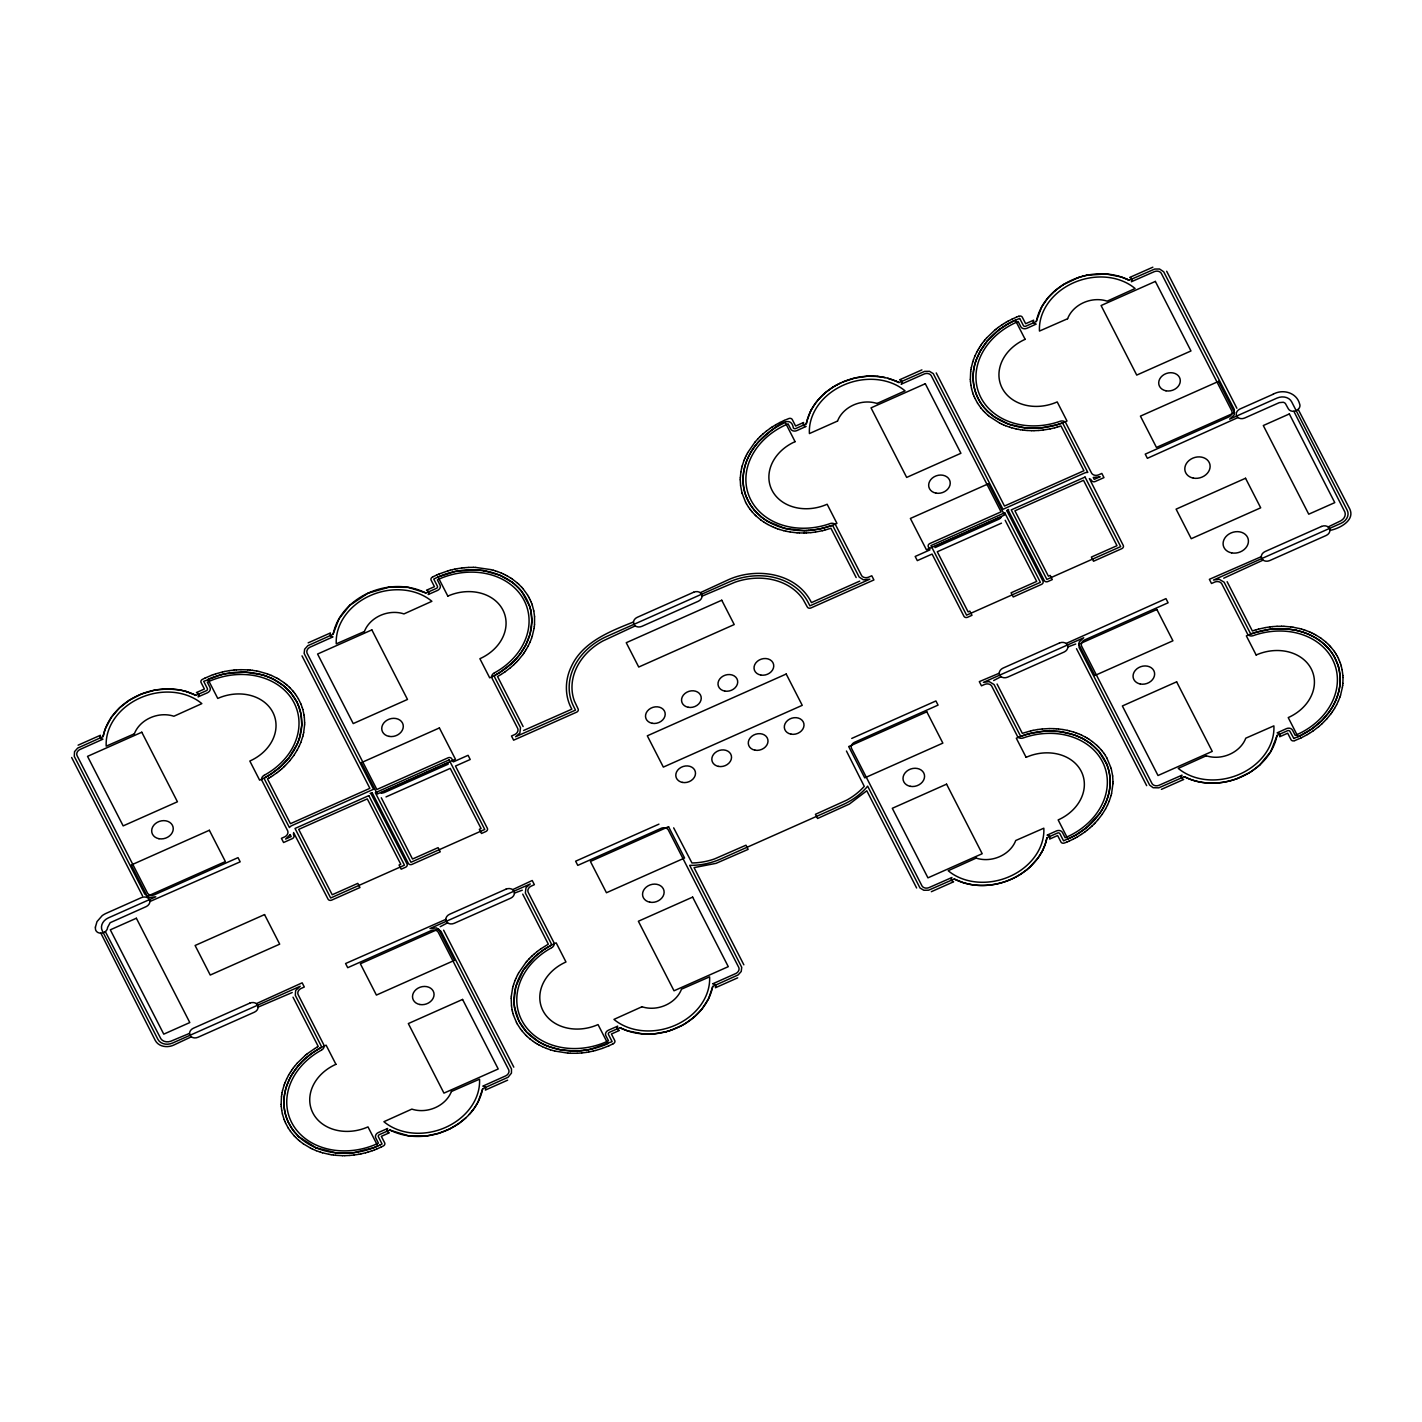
<?xml version="1.0" encoding="UTF-8"?>
<svg xmlns="http://www.w3.org/2000/svg" width="1422" height="1422" viewBox="0 0 1422 1422"><rect width="100%" height="100%" fill="white"/><g stroke="black" fill="none" stroke-linecap="round" stroke-linejoin="round"><path stroke-width="1.5" d="M304.592 724.793L304.646 722.945M511.209 998.226L511.476 1005.887M740.258 479.747L740.293 477.881M1112.928 783.7L1112.982 781.833M149.861 901.548L240.176 861.821L238.025 857.644L154.163 894.918A5.724 4.657 -17.6 0 1 147.586 893.265L76.966 755.438A5.724 4.657 -17.6 0 1 79.721 749.607L102.917 739.191A3.093 2.524 -17.6 0 1 100.109 736.489L100.358 735.281L78.103 745.181M189.535 1033.367L170.729 1041.259A8.568 7.003 -17.6 0 1 160.846 1038.753L105.352 931.623M258.164 1007.096L292.221 992.52M293.554 832.51L328.055 899.166A2.862 2.329 -17.6 0 0 331.735 900.09L359.944 887.541L357.811 883.364L332.197 894.758L298.709 829.382L367.285 798.88L400.773 864.256L399.049 865.02L401.182 869.197L405.519 867.26A2.862 2.329 -17.6 0 0 407.065 864.025L371.426 794.471A2.862 2.329 -17.6 0 0 370.164 793.405L372.191 792.836M304.592 724.9L303.668 732.65M445.815 919.376L345.582 963.529L347.715 967.689L431.577 930.415A5.724 4.657 -17.6 0 1 438.172 932.085L508.774 1069.913A5.724 4.657 -17.6 0 1 506.019 1075.725L482.822 1086.141A3.093 2.524 -17.6 0 1 485.631 1088.861L485.382 1090.052L507.636 1080.169M514.444 893.105L522.283 890.19M511.209 998.12L511.333 996.253M534.53 624.436L534.565 616.721M633.448 622.427L633.483 621.983C610.074 631.315 582.433 641.997 571.235 666.776C564.818 679.983 564.552 696.247 571.84 709.169L523.58 730.499M702.077 596.156L734.978 582.22A59.084 48.224 -17.6 0 1 803.092 599.426L807.305 606.998A2.862 2.329 -17.6 0 0 810.967 607.941L873.908 579.945L871.775 575.768L868.22 577.314A5.724 4.657 -17.6 0 1 861.625 575.661L835.745 525.198A4.764 3.893 -17.6 0 0 830.341 523.509A6.897 5.617 -17.6 0 0 829.844 523.687A66.247 54.054 -17.6 0 1 749.625 497.38A66.247 54.054 -17.6 0 1 786.348 424.609L788.09 423.863L790.81 429.16A4.764 3.893 -17.6 0 0 796.747 430.653L806.114 426.422A3.093 2.524 -17.6 0 1 803.306 423.72L803.554 422.512L795.609 426.049L792.303 419.597A2.862 2.329 -17.6 0 0 788.961 418.495L784.269 420.414M740.311 477.792L740.88 471.997M999.257 673.21L979.314 681.636L981.464 685.813L985.019 684.266A5.724 4.657 -17.6 0 1 991.614 685.919L1017.494 736.383A4.764 3.893 -17.6 0 0 1022.88 738.071A6.897 5.617 -17.6 0 0 1023.396 737.894A66.247 54.054 -17.6 0 1 1103.614 764.201A66.247 54.054 -17.6 0 1 1066.891 836.971L1065.149 837.718L1062.43 832.421A4.764 3.893 -17.6 0 0 1056.493 830.91L1047.125 835.158A3.093 2.524 -17.6 0 1 1049.916 837.86L1049.685 839.069L1057.63 835.532L1061.008 842.108A2.862 2.329 -17.6 0 0 1064.278 843.068L1066.82 842.091M1067.869 646.939L1075.725 644.024M1112.928 783.789L1111.577 793.512M1261.296 556.66L1209.375 579.323L1211.508 583.482L1215.081 581.936A5.724 4.657 -17.6 0 1 1221.658 583.589L1247.556 634.052A4.764 3.893 -17.6 0 0 1252.942 635.741A6.897 5.617 -17.6 0 0 1253.457 635.563A66.247 54.054 -17.6 0 1 1333.658 661.87A66.247 54.054 -17.6 0 1 1296.953 734.641L1295.211 735.387L1292.545 730.197A4.764 3.893 -17.6 0 0 1286.554 728.597L1277.169 732.828A3.093 2.524 -17.6 0 1 1279.978 735.53L1279.729 736.738L1287.692 733.201L1291.069 739.796A2.862 2.329 -17.6 0 0 1294.34 740.755L1294.678 740.631M1329.926 530.388C1337.711 529.108 1355.237 521.27 1349.905 509.254L1298.179 409.376M1342.866 683.324L1343.008 677.565M281.467 1096.629L281.129 1104.343M534.334 626.391L534.53 624.542M511.333 996.147L512.56 988.397M970.675 371.64L970.337 379.354M1342.688 685.297L1342.866 683.431M281.467 1096.522L281.734 1094.656M534.068 628.364L534.334 626.498M970.675 371.533L970.942 369.667M1342.404 687.253L1342.67 685.386M281.752 1094.549L282.071 1092.7M534.05 628.471L532.237 636.185M740.898 471.891L741.644 468.069M970.959 369.56L971.279 367.711M1342.386 687.359L1340.573 695.091M103.379 735.334L103.291 735.743A1.902 1.564 -17.6 0 1 102.171 737.04L77.659 748.096L74.548 751.616L74.264 756.344L144.742 894.029L149.346 897.442L155.78 896.802L108.445 917.848A11.429 9.332 -17.6 0 0 102.295 930.823L157.895 1039.322A11.429 9.332 -17.6 0 0 172.577 1043.037L300.22 986.264L295.634 990.53L295.314 995.329L321.194 1045.97A1.902 1.564 -17.6 0 1 320.305 1048.05L320.092 1048.174M303.242 734.605L303.65 732.757M282.107 1092.594L282.498 1090.727M971.315 367.605L972.772 361.846M103.379 735.334L104.979 729.699M806.949 420.948L806.487 422.974A1.902 1.564 -17.6 0 1 805.35 424.271L795.805 428.52A1.902 1.564 -17.6 0 1 793.352 427.898C790.188 409.412 764.929 436.75 758.655 441.673M1046.272 840.633L1046.734 838.607A1.902 1.564 -17.6 0 1 1047.872 837.309L1057.435 833.061A1.902 1.564 -17.6 0 1 1059.888 833.683L1063.567 840.864L1075.939 834.981M302.744 736.578L303.224 734.712M282.516 1090.621L284.204 1084.879M530.068 633.999L531.881 620.845L530.619 609.807M512.578 988.308L513.058 986.441M515.795 986.69L514 1001.71M741.68 467.962L742.142 466.114M1111.097 795.467L1111.56 793.618M806.967 420.93L810.504 411.385M1046.272 840.651L1045.063 844.668M299.455 738.214L301.784 725.06L300.949 713.933M302.726 736.667L300.824 742.391M293.341 833.754L293.803 835.407A2.862 2.329 -17.6 0 1 292.257 838.66L283.582 842.517L281.432 838.34L284.969 836.74A5.724 4.657 -17.6 0 0 287.724 830.928L261.95 780.536A4.764 3.893 -17.6 0 1 264.048 775.363M530.051 634.034L525.731 645.055L520.31 653.764M513.075 986.353L513.626 984.504M515.813 986.655L523.189 970.337L535.65 955.957M742.177 466.007L744.062 460.301M1111.062 795.573L1109.16 801.279M299.438 738.231L297.394 743.759M286.906 1085.27C282.676 1097.055 282.836 1110.529 288.204 1121.922M531.597 638.123L532.201 636.292M513.662 984.397L514.977 980.629M972.808 361.739L973.412 359.908M976.114 360.281C969.946 376.777 973.466 396.525 985.73 409.323M1339.933 697.029L1340.555 695.18M1045.063 844.668L1042.735 850.196M284.24 1084.79L284.915 1082.96M286.924 1085.253L290.07 1077.965M531.561 638.229L530.104 641.98M973.448 359.802L974.905 356.051M976.132 360.264L980.238 351.181M1339.897 697.135L1338.44 700.868M105.281 728.882L111.343 717.328M300.789 742.48L299.189 746.195M284.951 1082.853L286.569 1079.156M515.013 980.522L515.759 978.727M744.115 460.195L744.861 458.382M1105.729 802.648C1111.062 790.561 1111.808 776.288 1106.636 764.005M1109.124 801.386L1107.525 805.101M297.376 743.777L288.968 757.748M530.051 642.069L528.309 645.748M744.897 458.293L745.715 456.48M515.813 978.62L517.555 974.941M974.959 355.962L976.701 352.283M1105.712 802.683L1103.063 808.069M1338.386 700.975L1336.644 704.654M299.135 746.301L297.251 749.945M286.604 1079.049L288.488 1075.405M745.768 456.391L746.639 454.613M1107.471 805.19L1105.605 808.834M810.522 411.367L811.304 409.838M478.041 1101.961L482.449 1089.608A1.902 1.564 -17.6 0 1 483.587 1088.292L508.098 1077.236L511.44 1073.13L511.493 1069.006L441.016 931.339L436.501 927.926L430.013 928.53L530.282 883.933L526.016 887.612L525.358 893.016L551.238 943.639A1.902 1.564 -17.6 0 1 550.367 945.737L544.413 949.292M1042.717 850.214L1041.508 852.507M478.041 1101.979L474.912 1107.276M290.088 1077.929L291.03 1076.17M528.255 645.855L526.247 649.445M746.692 454.507L747.634 452.747M517.59 974.834L518.55 973.075M976.754 352.176L977.696 350.416M1336.609 704.743L1334.6 708.352M811.304 409.82L815.055 403.83M1041.775 306.743L1036.549 320.643A1.902 1.564 -17.6 0 1 1035.412 321.941L1025.866 326.189A1.902 1.564 -17.6 0 1 1023.413 325.567L1019.698 318.404M1041.793 306.725L1047.89 297.927L1055.053 290.71M1041.508 852.525L1038.184 857.75M297.198 750.034L293.874 755.384M288.542 1075.299L289.555 1073.557M291.048 1076.152L292.043 1074.41M747.688 452.64L754.993 442.1M518.603 972.986L525.909 962.427M977.749 350.327L978.763 348.586M980.256 351.163L987.312 340.96M1103.045 808.087L1099.793 813.295M1105.552 808.94L1102.21 814.273M525.127 651.276L526.193 649.552M289.608 1073.468L290.675 1071.744M292.061 1074.374L298.105 1065.949M978.816 348.479L979.882 346.755M1333.463 710.165L1334.529 708.44M523.918 653.053L525.056 651.365M290.746 1071.655L291.883 1069.966M753.447 448.286C743.439 462.31 739.724 481.418 746.603 497.576M979.954 346.666L981.091 344.977M1332.272 711.96L1333.392 710.253M474.895 1107.276L472.264 1110.902M111.343 717.328L119.715 707.694L129.42 700.157M293.803 755.473L289.892 760.592M522.674 654.813L523.865 653.16M291.937 1069.859L293.145 1068.189M753.447 448.268L754.655 446.597M981.144 344.871L982.353 343.2M1099.775 813.313L1086.835 827.373M1102.139 814.379L1098.228 819.481M1328.646 712.653C1336.431 702.219 1341.088 689.119 1340.093 676.019M1331.01 713.72L1332.201 712.049M815.055 403.812L818.414 399.564M1038.167 857.768L1029.652 867.296M520.292 653.782L516.31 658.67M522.603 654.92L518.515 659.932M754.673 446.561L758.637 441.691M293.216 1068.1L294.461 1066.464M982.424 343.111L983.668 341.476M1328.628 712.689L1321.696 720.67M1330.939 713.808L1326.85 718.821M472.246 1110.92L469.296 1114.368M701.757 1009.282L708.494 998.866L712.511 987.277A1.902 1.564 -17.6 0 1 713.648 985.979L738.16 974.905L741.218 971.493L741.733 967.333L689.67 865.305L691.679 865.358A61.946 50.552 -17.6 0 0 721.007 858.87L842.553 804.816A61.946 50.552 -17.6 0 0 866.425 787.646L867.633 786.153L920.034 888.021L923.82 890.261L928.619 890.19L953.255 879.4A1.902 1.564 -17.6 0 1 955.051 879.383L963.725 882.813M288.95 757.784L280.152 767.045L271.424 773.71M294.532 1066.376L297.287 1063.087M983.74 341.387L985.055 339.769M1005.176 520.256L1036.691 581.402L1011.078 592.796L1013.228 596.973L1041.437 584.424A2.862 2.329 -17.6 0 0 1042.966 581.171L1006.865 510.711M701.739 1009.3L694.007 1017.21M289.821 760.681L285.395 765.48M755.082 442.011L757.944 438.794M298.122 1065.931L300.931 1062.785M985.126 339.68L986.495 338.098M987.33 340.942L998.155 330.508M525.98 962.338L527.349 960.757M1098.157 819.57L1095.278 822.787M818.432 399.546L823.587 394.285M516.293 658.688L513.36 661.763M517.004 661.568L518.426 660.021M297.376 1062.998L305.375 1055.302M986.584 338.009L994.582 330.313M527.438 960.668L528.86 959.121M1326.762 718.91L1322.176 723.62M515.439 663.167L516.933 661.639M758.033 438.705L759.508 437.194M300.966 1062.767L305.588 1058.288M528.931 959.05L530.424 957.521M1093.731 824.387L1095.207 822.876M283.778 767.045L285.307 765.569M511.813 663.274L513.342 661.799M513.822 664.714L515.368 663.239M759.597 437.105L761.125 435.63M530.495 957.45L532.041 955.975M1092.114 825.933L1093.642 824.458M1321.678 720.687L1311.653 729.042L1300.081 735.778M349.759 605.363L339.023 618.748L333.352 633.412A1.902 1.564 -17.6 0 1 332.215 634.71L307.792 645.73L304.646 649.214L304.13 653.427L373.542 789.263L291.937 825.56A5.724 4.675 -17.6 0 0 289.413 827.551L264.563 779.38A1.902 1.564 -17.6 0 1 265.434 777.283L267.603 776.074M349.776 605.345L367.942 593.223L389.379 587.09M466.025 1117.674L458.702 1123.593M1259.696 764.965L1270.681 751.723L1276.796 736.276A1.902 1.564 -17.6 0 1 1277.934 734.978L1287.497 730.73A1.902 1.564 -17.6 0 1 1289.932 731.352L1293.824 738.445M282.107 768.573L283.689 767.133M761.214 435.559L762.796 434.119M511.796 663.292L499.602 672.588M513.733 664.803L510.445 667.718M532.112 955.886L533.694 954.446M1090.443 827.462L1092.025 826.022M1322.087 723.691L1318.781 726.606M823.605 394.267L826.449 391.832M1029.635 867.313L1026.791 869.749M1259.696 764.983L1258.292 766.209M280.383 770.049L282.018 768.644M762.885 434.03L766.28 431.204M305.623 1058.27L312.485 1052.867M533.801 954.375L537.196 951.531M535.685 955.939L544.377 949.309M1090.354 827.533L1086.941 830.377M1055.071 290.71L1063.496 284.56M693.989 1017.21L685.564 1023.36M1258.292 766.227L1251.484 771.346M278.605 771.488L280.294 770.12M510.338 667.789L504.988 671.895M994.671 330.242L996.342 328.873M305.463 1055.231L307.134 1053.862M1086.817 827.391L1075.974 834.963M1318.674 726.695L1313.324 730.784M826.449 391.832L832.617 387.388M1026.773 869.749L1020.623 874.192M276.792 772.875L278.516 771.559M766.387 431.133L769.977 428.466M996.449 328.802L998.173 327.487M998.191 330.491L999.915 329.175M307.241 1053.791L314.689 1048.583M537.285 951.46L540.875 948.812M1085.128 831.763L1086.852 830.448M276.686 772.946L273.006 775.505M998.262 327.416L1001.941 324.838M999.933 329.157L1007.327 324.287M1085.022 831.834L1081.36 834.412M458.702 1123.593L449.601 1128.961M770.066 428.395L771.879 427.169M504.881 671.948L501.113 674.437M312.52 1052.849L318.119 1049.276M540.982 948.741L548.323 944.172L522.727 894.136M1313.217 730.855L1309.466 733.325M1251.467 771.346L1249.049 772.875M771.986 427.098L775.825 424.734M271.389 773.728L267.638 776.057M271.069 776.75L272.917 775.577M1002.048 324.785L1003.896 323.594M1081.253 834.465L1077.414 836.847M129.438 700.157L141.471 694.007L154.536 690.185M832.634 387.388L835.087 385.895M1020.605 874.192L1016.481 876.645M1063.496 284.542L1078.374 277.557M685.564 1023.378L683.075 1024.835M1004.003 323.541L1005.887 322.403M269.078 777.958L270.962 776.821M499.584 672.606L495.496 674.952A1.902 1.564 -17.6 0 0 494.607 677.05L520.505 727.673L519.848 733.094L515.582 736.756L575.501 710.111L573.724 706.627A61.946 50.552 -17.6 0 1 606.998 636.327L728.526 582.256A61.946 50.552 -17.6 0 1 808.123 602.377L809.9 605.843L869.82 579.198L863.385 579.838L859.155 577.048L833.185 526.46A1.902 1.564 -17.6 0 0 830.892 525.785L830.661 525.873M501.024 674.49L497.54 676.517L523.118 726.553M314.795 1048.529L316.679 1047.392M1307.458 734.516L1309.36 733.397M1249.031 772.875L1236.82 778.705M835.087 385.877L836.758 384.935M775.932 424.663L779.914 422.494M1005.994 322.332L1007.914 321.248M1007.345 324.287L1009.264 323.203M268.971 778.012L267.478 778.847L290.444 823.676L369.88 788.339L302.015 655.862M316.786 1047.321L318.261 1046.485L293.003 997.178M318.137 1049.276L320.057 1048.192M1075.388 838.002L1077.307 836.918M1307.351 734.587L1301.272 737.805M432.661 576.941L432.377 577.101A2.862 2.329 -17.6 0 0 431.079 580.087L434.457 586.682L426.511 590.219L427.666 590.805A3.093 2.524 -17.6 0 1 428.164 594.538L437.585 590.414A4.764 3.893 -17.6 0 0 440.073 585.171L437.354 579.874L439.078 579.074A66.247 54.054 -17.6 0 1 522.905 598.235A66.247 54.054 -17.6 0 1 494.412 672.873M836.776 384.935L841.077 382.767M682.222 1025.315L670.686 1030.346M1016.463 876.645C1002.421 884.288 985.73 887.292 969.964 884.342M1008.02 321.194L1012.073 319.132M1009.3 323.185L1013.264 321.159M613.202 1043.748L613.522 1043.57A2.862 2.329 -17.6 0 0 614.784 1040.602L611.407 1034.007L619.352 1030.47L618.197 1029.883A3.093 2.524 -17.6 0 1 617.699 1026.151L608.403 1030.221A4.764 3.893 -17.6 0 0 605.79 1035.518L608.509 1040.815L606.785 1041.615A66.247 54.054 -17.6 0 1 522.958 1022.454A66.247 54.054 -17.6 0 1 551.452 947.816M1073.308 839.087L1075.263 838.056M204.697 678.241L202.28 679.449A2.862 2.329 -17.6 0 0 201.035 682.418L204.395 689.012L196.449 692.55L197.605 693.136A3.093 2.524 -17.6 0 1 198.102 696.869L207.523 692.745A4.764 3.893 -17.6 0 0 210.012 687.484L207.31 682.187L209.034 681.405A66.247 54.054 -17.6 0 1 292.843 700.566A66.247 54.054 -17.6 0 1 264.35 775.203M432.768 576.888L436.892 574.932M780.038 422.441L784.144 420.468M1001.497 523.154L937.294 551.754L968.115 611.904L969.84 611.14L971.99 615.299L967.635 617.237A2.862 2.329 -17.6 0 1 963.974 616.313L932.085 554.065L917.314 560.624L915.181 556.464L929.935 549.887L928.335 546.759A2.862 2.329 -17.6 0 1 929.881 543.524L1001.07 511.849L931.161 375.497A5.724 4.657 -17.6 0 0 924.584 373.826L901.157 384.224A3.093 2.524 -17.6 0 0 900.801 380.349L899.646 379.781L921.9 369.88M851.742 738.427L935.907 700.957L938.058 705.116L854.213 742.444A5.724 4.657 -17.6 0 0 851.458 748.256L922.078 886.084A5.724 4.657 -17.6 0 0 928.655 887.755L951.94 877.498A3.093 2.524 -17.6 0 0 952.438 881.231L953.593 881.8L931.339 891.701M379.852 1145.083L382.056 1143.981L378.394 1136.8A1.902 1.564 -17.6 0 1 379.407 1134.632L388.97 1130.383A1.902 1.564 -17.6 0 1 390.766 1130.383L391.157 1130.579M381.043 1147.11L383.46 1145.901A2.862 2.329 -17.6 0 0 384.722 1142.933L381.345 1136.338L389.308 1132.801L388.135 1132.214A3.093 2.524 -17.6 0 1 387.637 1128.481L378.216 1132.605A4.764 3.893 -17.6 0 0 375.728 1137.849L378.448 1143.146L376.723 1143.946A66.247 54.054 -17.6 0 1 292.914 1124.784A66.247 54.054 -17.6 0 1 321.39 1050.147M613.095 1043.801L608.972 1045.757M1073.201 839.14L1069.095 841.113M449.601 1128.979L438.776 1133.281L427.382 1135.787M204.821 678.187L211.167 675.45M1012.18 319.079L1016.357 317.213M1013.299 321.141L1019.485 318.492M379.816 1145.101L373.63 1147.75M380.936 1147.163L376.759 1149.012M1300.046 735.778L1293.86 738.445M1301.166 737.858L1294.802 740.578M308.165 642.851L330.419 632.95L330.171 634.159A3.093 2.524 -17.6 0 0 332.979 636.878L309.783 647.294A5.724 4.657 -17.6 0 0 307.028 653.107L376.866 789.494L448.054 757.819A2.862 2.329 -17.6 0 1 451.734 758.761L453.334 761.89L468.087 755.313L470.22 759.49L455.467 766.049L487.355 828.297A2.862 2.329 -17.6 0 1 485.826 831.55L481.489 833.47L479.338 829.31L481.08 828.528L450.259 768.378L386.02 796.907M837.505 421.072L809.42 433.568A55.76 45.504 -17.6 0 1 843.406 385.149A55.76 45.504 -17.6 0 1 905.05 390.854L877.09 403.457M859.723 581.118L811.447 602.608C796.64 572.426 755.633 566.88 727.46 580.176L700.299 592.69M658.955 824.138L575.626 861.199L577.776 865.376L661.639 828.102A5.724 4.657 -17.6 0 1 668.216 829.755L738.836 967.582A5.724 4.657 -17.6 0 1 736.081 973.395L712.689 983.828A3.093 2.524 -17.6 0 1 715.693 986.53L715.444 987.739L737.698 977.838M451.432 1091.492L479.534 1079.174A55.76 45.504 -17.6 0 1 445.53 1127.433A55.76 45.504 -17.6 0 1 383.904 1121.709L411.847 1109.107A28.529 23.285 -17.6 0 0 451.396 1091.492M1206.194 755.793L1178.251 768.395A55.76 45.504 -17.6 0 0 1239.895 774.101A55.76 45.504 -17.6 0 0 1273.881 725.86L1245.779 738.178A28.529 23.285 -17.6 0 1 1206.212 755.757M1161.401 789.37L1183.655 779.487L1182.5 778.9A3.093 2.524 -17.6 0 1 1182.002 775.168L1158.717 785.424A5.724 4.657 -17.6 0 1 1152.122 783.753L1081.52 645.926A5.724 4.657 -17.6 0 1 1084.275 640.113L1168.102 602.786L1165.969 598.626L1066.109 643.473M436.998 574.879L439.043 573.99M1066.927 842.037L1068.971 841.166M608.865 1045.81L602.413 1048.37M842.873 381.967L854.871 378.021L867.313 376.226M1016.481 317.159L1018.543 316.342M1152.851 267.194L1129.708 277.45L1130.863 278.019A3.093 2.524 -17.6 0 1 1131.361 281.752L1154.628 271.513A5.724 4.657 -17.6 0 1 1161.223 273.166L1231.843 410.994A5.724 4.657 -17.6 0 1 1229.088 416.806L1145.243 454.133L1147.376 458.311L1237.993 417.553M439.167 573.955L447.93 570.862M374.573 1149.883L376.634 1149.065M1018.667 316.306L1019.023 316.182A2.862 2.329 -17.6 0 1 1022.276 317.142L1025.653 323.718L1033.616 320.181L1033.367 321.39A3.093 2.524 -17.6 0 0 1036.176 324.092L1026.808 328.34A4.764 3.893 -17.6 0 1 1020.872 326.829L1018.152 321.532L1016.392 322.296A66.247 54.054 -17.6 0 0 979.687 395.049A66.247 54.054 -17.6 0 0 1059.888 421.356A6.897 5.617 -17.6 0 1 1060.403 421.179A4.764 3.893 -17.6 0 1 1065.789 422.867L1091.687 473.33A5.724 4.657 -17.6 0 0 1098.282 475.001L1101.837 473.437L1103.97 477.614L1095.296 481.471A2.862 2.329 -17.6 0 1 1091.616 480.547L1090.532 479.178M211.291 675.414L213.389 674.65M373.595 1147.767L353.971 1152.655L336.303 1152.904M372.368 1150.7L374.448 1149.936M1236.802 778.723C1220.254 784.784 1201.092 784.962 1185.113 777.07A1.902 1.564 -17.6 0 0 1183.317 777.07L1158.77 787.841L1153.135 787.717L1149.669 785.14L1079.102 647.525L1079.138 642.033L1083.724 637.767L983.402 682.382L989.161 681.6L994.067 684.533L1020.036 735.121A1.902 1.564 -17.6 0 0 1022.347 735.796L1029.048 733.716M213.496 674.597L215.611 673.886M1058.572 424.254L1060.936 423.454A1.902 1.564 -17.6 0 1 1063.247 424.129L1087.812 472.424A5.724 4.675 -17.6 0 0 1084.559 473.011L1002.954 509.307L933.259 373.613L929.49 371.338L924.62 371.391L899.984 382.18A1.902 1.564 -17.6 0 1 898.171 382.198L896.198 381.256M1059.337 426.476L1060.972 425.925L1083.937 470.735L1004.483 506.054L936.227 372.92M830.626 525.873L821.987 528.415M1254.008 630.461L1252.391 631.013L1227.115 581.687M1254.773 632.666L1252.409 633.465A1.902 1.564 -17.6 0 1 1250.098 632.79L1224.129 582.202L1219.205 579.269L1213.464 580.052L1341.106 523.278A11.429 9.332 -17.6 0 0 1347.238 510.302L1291.656 401.822A11.429 9.332 -17.6 0 0 1276.974 398.107L1229.639 419.152L1234.225 414.886L1234.26 409.429L1163.694 271.78L1159.552 269.007L1154.682 269.06L1130.028 279.85A1.902 1.564 -17.6 0 1 1128.233 279.867L1127.059 279.299M602.306 1048.423L595.676 1050.449M370.129 1151.447L372.244 1150.736M1078.391 277.557L1083.049 276.17M670.669 1030.363L666.011 1031.75M215.735 673.85L222.419 672.002M1056.422 424.929L1058.537 424.271M1057.097 427.169L1059.212 426.511M1254.133 630.426L1256.266 629.768M1254.808 632.648L1270.166 629.253L1285.666 628.826M367.889 1152.14L370.004 1151.5M448.037 570.826L450.187 570.24M1056.386 424.929L1040.957 427.915L1025.511 427.915M1054.822 427.791L1056.973 427.187M220.712 674.828L203.719 681.351L207.363 688.55A1.902 1.564 -17.6 0 1 206.332 690.701L196.787 694.967A1.902 1.564 -17.6 0 1 194.992 694.967L186.3 691.536M824.76 530.122L830.91 528.255L856.168 577.563M1256.373 629.733L1258.523 629.128M365.614 1152.78L367.765 1152.176M1083.049 276.152L1086.835 275.264M665.994 1031.75L654.564 1033.812L643.135 1033.972M450.312 570.204L452.48 569.671M1054.697 427.826L1050.254 428.875M220.748 674.81L225.12 673.797M822.485 530.69L824.636 530.157M1258.648 629.093L1265.402 627.6M1030.754 730.89L1022.329 733.325L997.053 684.018M1029.084 733.716L1044.566 731.157L1059.941 731.583M593.383 1051.018L595.551 1050.485M365.49 1152.815L361.046 1153.864M452.587 569.635L454.773 569.155M819.783 528.895L821.952 528.415M822.36 530.726L815.57 532.041M222.543 671.966L224.712 671.486M1030.879 730.855L1033.047 730.375M590.699 1049.223L612.118 1041.651L608.438 1034.469A1.902 1.564 -17.6 0 1 609.469 1032.301L619.014 1028.053A1.902 1.564 -17.6 0 1 620.827 1028.053L622.001 1028.621M593.276 1051.054L588.797 1051.978M1086.852 275.264L1105.925 273.948M1050.129 428.893L1043.321 430.031M454.88 569.138L457.066 568.711M819.747 528.895L810.895 530.246M224.836 671.451L229.333 670.651M225.138 673.779L245.082 672.126L262.057 674.828M1033.172 730.357L1037.669 729.539M588.477 1049.649L590.663 1049.24M358.735 1154.309L360.921 1153.882M154.536 690.185L155.478 690.008M155.496 690.008L167.938 688.888L180.079 690.008M457.191 568.693L461.706 568M1265.527 627.582L1270.042 626.906M586.255 1050.023L588.441 1049.667M586.486 1052.369L588.672 1051.996M358.611 1154.326L354.114 1155.019M815.446 532.059L810.931 532.61M229.44 670.633L233.955 670.082M1037.793 729.522L1042.29 728.971M584.033 1050.325L586.22 1050.023M586.362 1052.387L581.847 1052.938M427.382 1135.805L408.416 1135.787L391.174 1130.579M389.379 587.09L408.31 587.357L425.036 592.636A1.902 1.564 -17.6 0 0 426.831 592.636L436.394 588.388A1.902 1.564 -17.6 0 0 437.425 586.22L433.763 579.074L437.994 576.994L455.164 571.466L475.126 569.813M1043.197 430.048L1038.682 430.475M461.812 567.982L464.016 567.751M1270.166 626.889L1272.352 626.64M581.811 1050.574L583.998 1050.343M353.989 1155.037L349.474 1155.464M808.674 530.424L810.878 530.246M810.807 532.628L806.31 532.93M464.141 567.733L468.656 567.431M234.079 670.064L236.283 669.886M1272.477 626.622L1276.992 626.32M1042.415 728.953L1049.24 728.579M579.589 1050.769L581.776 1050.574M581.722 1052.955L577.208 1053.275M1293.86 411.296L1344.91 512.098A8.568 7.003 -17.6 0 1 1340.786 520.825L1328.148 526.922M1038.558 430.493L1034.061 430.67M806.452 530.548L808.638 530.424M236.407 669.869L240.905 669.691M577.368 1050.894L579.554 1050.769M349.35 1155.482L344.853 1155.659M867.331 376.226L877.747 376.439M804.23 530.619L806.416 530.548M803.999 533.001L806.185 532.948M468.78 567.414L473.259 567.36M1277.116 626.32L1281.595 626.249M575.146 1050.947L577.332 1050.894M577.083 1053.275L570.311 1053.275M1031.75 430.67L1033.936 430.67M804.194 530.619L784.873 528.397M803.874 533.001L799.395 532.93M241.029 669.691L247.784 669.869M1049.365 728.579L1053.844 728.651M572.924 1050.947L575.11 1050.947M342.542 1155.659L344.728 1155.659M1031.625 430.67L1027.182 430.475M473.384 567.36L475.552 567.414M1281.72 626.249L1283.888 626.32M381.292 797.76L412.504 859.03L438.1 847.654L440.251 851.814L412.025 864.363A2.862 2.329 -17.6 0 1 408.363 863.438L372.262 792.961M572.906 1050.947L559.948 1049.649L547.826 1046.201M342.418 1155.659L335.699 1155.286M100.873 933.188L155.282 1040.477C158.713 1046.894 167.529 1047.978 173.644 1045.117L191.312 1036.834M797.12 532.806L799.271 532.93M475.677 567.431L491.123 569.653M475.161 569.813L483.8 570.666M1284.013 626.32L1290.678 626.889M1053.951 728.651L1056.119 728.775M568.036 1053.151L570.186 1053.258M1105.943 273.948L1121.265 276.97M643.117 1033.954L627.795 1030.932M1024.907 430.297L1027.057 430.475M796.995 532.806L790.383 532.041M1285.684 628.826L1296.349 630.355M1056.244 728.775L1058.377 728.953M247.89 669.886L250.041 670.064M567.911 1053.133L554.74 1051.036M877.765 376.439L885.071 377.612M1025.493 427.915L1008.909 424.254L994.511 416.948M1022.667 430.031L1024.8 430.279M1058.501 728.971L1062.856 729.539M250.165 670.082L252.298 670.331M336.285 1152.904L315.862 1147.75M333.459 1155.019L335.592 1155.268M1020.445 429.711L1022.542 430.013M1290.803 626.906L1292.918 627.209M1059.959 731.583L1074.374 734.996M252.405 670.331L256.724 671.024M331.237 1154.7L333.335 1155.002M1018.223 429.337L1020.321 429.693M790.259 532.024L785.993 531.224M1293.025 627.226L1299.459 628.542M483.818 570.666L499.957 575.27L512.098 582.238M1062.981 729.557L1067.247 730.357M329.015 1154.326L331.113 1154.682M180.096 690.008L186.3 691.536M969.946 884.342L963.743 882.831M1016.055 428.893L1018.116 429.32M256.831 671.042L258.911 671.468M328.909 1154.291L322.563 1152.798M1015.93 428.857L1011.771 427.809M1296.366 630.373L1302.463 632.008M783.842 530.708L785.886 531.188M1067.353 730.393L1069.397 730.872M259.017 671.486L267.336 673.868M1299.566 628.577L1301.574 629.111M784.855 528.397L767.791 521.412M783.718 530.673L779.612 529.499M491.23 569.671L493.238 570.222M1069.504 730.908L1073.61 732.063M554.633 1051.018L550.527 1049.845M887.755 378.27L896.18 381.238M1009.673 427.187L1011.664 427.773M1301.699 629.146L1303.672 629.75M493.345 570.258L495.336 570.844M262.075 674.846L264.065 675.432M320.465 1152.176L322.456 1152.762M1009.567 427.151L1005.585 425.729M1303.778 629.786L1305.734 630.444M1302.481 632.008C1315.51 636.114 1327.49 644.61 1334.245 656.662M777.567 528.824L779.505 529.464M1073.717 732.099L1075.672 732.757M495.443 570.88L497.398 571.537M264.101 675.45L266.038 676.108M550.421 1049.809L546.439 1048.405M320.359 1152.14L316.377 1150.718M1121.283 276.988L1127.042 279.281M627.777 1030.932L622.018 1028.639M1305.84 630.479L1309.751 631.99M775.541 528.06L777.443 528.771M1075.779 732.81L1077.698 733.521M1074.41 735.014L1081.929 738.231M497.504 571.573L501.397 573.102M267.443 673.904L269.362 674.615M266.074 676.108L271.762 678.436M1003.612 424.929L1005.496 425.693M773.55 527.26L775.434 528.024M1077.805 733.556L1079.689 734.321M269.469 674.668L271.353 675.432M547.79 1046.183L544.039 1044.583M546.332 1048.352L542.511 1046.716M316.271 1150.682L312.449 1149.047M1001.657 424.058L1003.505 424.876M1309.84 632.043L1311.688 632.861M771.613 526.389L773.444 527.207M1079.796 734.374L1081.627 735.192M501.504 573.155L503.352 573.973M271.442 675.468L277.059 678.205M315.826 1147.732L299.242 1137.049M999.755 423.134L1001.568 424.005M1311.795 632.914L1313.59 633.785M771.506 526.336L767.844 524.487M1081.733 735.245L1085.395 737.094M503.459 574.026L505.254 574.897M271.78 678.454L273.593 679.325M544.022 1044.566L538.689 1041.739M542.404 1046.663L538.742 1044.814M310.547 1148.123L312.36 1148.994M999.666 423.081L989.339 416.433M1223.72 578.203L1263.056 560.126M1313.697 633.839L1315.457 634.781M993.658 680.534L1001.017 676.676M1081.946 738.231L1083.706 739.173M505.361 574.95L507.121 575.874M273.611 679.343L283.582 685.76L290.479 692.425M440.216 926.7L447.575 922.842M310.458 1148.069L303.401 1143.875M1315.546 634.834L1320.736 638.051M766.031 523.438L767.738 524.434M1085.484 737.147L1087.208 738.142M1083.724 739.173L1090.39 743.457M507.21 575.928L510.694 578.007M277.148 678.258L278.872 679.236M536.929 1043.766L538.654 1044.761M767.756 521.394L764.449 519.261M764.272 522.354L765.943 523.385M1087.297 738.196L1088.968 739.227M278.961 679.307L284.009 682.667M538.671 1041.739L526.584 1031.999L519.083 1021.298M535.17 1042.682L536.841 1043.712M1089.341 478.556L1123.273 545.461A2.862 2.329 -17.6 0 1 1121.745 548.696L1093.518 561.246L1091.385 557.068L1116.999 545.692L1083.511 480.316L1014.917 510.818L1048.405 576.194L1050.147 575.412L1052.28 579.589L1047.943 581.527A2.862 2.329 -17.6 0 1 1044.281 580.585L1008.642 511.049A2.862 2.329 -17.6 0 1 1008.553 509.467L1006.794 510.569M1089.056 739.28L1092.345 741.573M764.165 522.283L760.894 520.008M635.225 625.893L602.892 640.967A59.084 48.224 -17.6 0 0 574.435 701.135L578.114 708.938A2.862 2.329 -17.6 0 1 576.568 712.191L513.626 740.187L511.493 736.009L515.031 734.41A5.724 4.657 -17.6 0 0 517.786 728.597L492.012 678.223A4.764 3.893 -17.6 0 1 494.092 673.05M510.782 578.061L512.4 579.145M512.667 889.639L532.219 880.502L534.37 884.68L530.833 886.279A5.724 4.657 -17.6 0 0 528.077 892.092L553.905 942.573A4.764 3.893 -17.6 0 1 551.772 947.639M533.463 1041.544L535.081 1042.628M256.387 1003.63L302.175 982.833L304.308 987.01L300.771 988.61A5.724 4.657 -17.6 0 0 298.016 994.422L323.843 1044.903A4.764 3.893 -17.6 0 1 321.71 1049.969M1320.825 638.105L1325.571 641.784M994.476 416.93L988.45 412.06M764.432 519.243L761.303 516.915M512.489 579.216L517.235 582.896M533.374 1041.473L530.193 1039.091M303.313 1143.803L300.131 1141.422M1092.434 741.626L1097.002 745.448M1090.407 743.475L1091.918 744.666M760.806 519.954L756.237 516.133M512.116 582.256L515.137 584.673M284.098 682.738L285.609 683.929M987.792 415.135L989.25 416.362M1091.954 744.684L1098.815 751.331M761.285 516.897L754.424 510.249M285.698 683.982L287.173 685.208M530.104 1039.038L527.135 1036.46M298.584 1140.124L300.042 1141.351M1325.642 641.855L1328.504 644.522M987.703 415.064L984.859 412.416M517.306 582.949L518.728 584.229M515.155 584.691L519.261 588.69M287.244 685.28L288.666 686.559M298.496 1140.053L295.652 1137.404M987.064 410.727L988.414 412.042M1097.073 745.519L1098.442 746.834M754.798 514.746L756.149 516.062M518.799 584.3L521.536 587.055M288.737 686.63L290.106 687.946M525.696 1035.074L527.064 1036.389M297.856 1135.716L299.207 1137.031M1328.575 644.593L1329.872 645.943M985.748 409.34L987.046 410.709M983.473 410.976L984.771 412.327M1098.513 746.923L1101.126 749.75M754.727 514.657L752.096 511.831M290.177 688.017L292.79 690.861M525.625 1035.003L521.767 1030.648M297.838 1135.698L294.07 1131.45M294.265 1135.965L295.563 1137.316M1329.943 646.032L1331.188 647.419M983.402 410.905L980.913 407.99M521.607 587.126L522.852 588.53M519.279 588.708L521.732 591.57M294.194 1135.894L290.515 1131.414M1331.259 647.508L1333.623 650.494M1101.197 749.838L1102.388 751.278M1098.833 751.349L1106.618 763.987M754.407 510.231L749.998 504.188M750.852 510.302L752.042 511.742M522.923 588.601L527.473 594.84M292.861 690.932L294.052 692.372M290.497 692.443L296.718 701.721A69.091 56.4 -17.6 0 1 259.622 780.163L249.828 761.037A42.891 34.999 -17.6 0 0 272.864 712.351A42.891 34.999 -17.6 0 0 217.762 698.433L207.95 679.307A69.091 56.4 -17.6 0 1 296.736 701.739M980.842 407.901L977.554 403.19M1102.441 751.349L1103.579 752.825M749.661 508.756L750.78 510.231M521.75 591.588L529.624 606.216M294.105 692.461L295.225 693.936M520.576 1029.084L521.696 1030.559M294.052 1131.432L291.865 1128.428M1333.694 650.583L1334.743 652.094M1103.632 752.913L1104.698 754.424M748.541 507.156L749.607 508.667M295.296 694.025L296.363 695.536M520.505 1028.995L517.412 1024.178M290.461 1131.325L288.346 1128.179M1334.814 652.183L1335.809 653.729M1104.752 754.513L1106.725 757.73M748.487 507.067L746.497 503.85M296.416 695.625L298.389 698.842M291.848 1128.41L288.204 1121.958M1335.862 653.818L1336.787 655.4M977.501 403.101L974.799 398.089M749.981 504.17L746.621 497.593M527.526 594.929L528.451 596.511M288.293 1128.09L285.591 1123.078M142.52 895.842L71.633 757.482M1336.84 655.489L1337.711 657.106M1334.263 656.68L1337.96 665.123M1106.778 757.819L1111.169 768.36M745.59 502.144L746.443 503.761M528.504 596.6L529.375 598.2M516.488 1022.489L517.359 1024.089M298.442 698.931L300.931 704.032M1166.68 271.264L1236.856 408.238M1076.49 648.681L1146.665 785.655M846.446 751.012L864.256 786.348A59.084 48.224 -17.6 0 1 846.659 800.177L815.446 814.308L817.579 818.485L849.414 804.034L866.798 790.774L916.621 887.986M673.673 827.853L691.963 862.976A59.084 48.224 -17.6 0 0 714.555 858.924L745.981 845.201L748.132 849.378L716.048 863.35L694.043 867.616L743.848 964.827M443.628 930.184L513.804 1067.158M1337.747 657.195L1338.546 658.83M745.537 502.055L742.071 493.203M529.411 598.307L530.21 599.942M519.066 1021.28A69.091 56.4 -17.6 0 1 556.18 942.857L565.974 961.983A42.891 34.999 -17.6 0 0 542.955 1010.651A42.891 34.999 -17.6 0 0 598.04 1024.587L607.852 1043.712A69.091 56.4 -17.6 0 1 519.066 1021.28L514.533 1007.291M516.453 1022.382L513.538 1015.379M296.736 701.757L298.282 705.081M1338.6 658.919L1339.328 660.59M974.017 396.329L974.745 398M530.264 600.031L530.993 601.702M284.809 1121.318L285.538 1122.989M1339.364 660.697L1340.039 662.385M973.323 394.534L973.981 396.24M531.028 601.79L531.704 603.497M300.966 704.121L302.264 707.641M298.282 705.116L300.949 713.915M284.116 1119.523L284.773 1121.229M1340.075 662.474L1340.662 664.198M972.684 392.721L973.288 394.445M531.739 603.586L532.326 605.31M284.08 1119.434L282.427 1114.013M1340.697 664.305L1341.23 666.047M1337.96 665.14L1338.493 666.882M972.648 392.632L971.635 389.024M532.361 605.399L533.783 610.891M529.624 606.252L530.619 609.771M512.969 1013.548L513.502 1015.29M302.299 707.729L302.833 709.471M1341.248 666.136L1342.119 669.78M1338.493 666.9L1338.955 668.66M1111.186 768.467L1112.662 775.914M742.035 493.114L740.578 485.649M512.489 1011.682L512.951 1013.442M302.85 709.578L304.059 715.106M1338.955 668.696L1340.093 675.983M971.617 388.917L970.906 385.238M512.08 1009.798L512.471 1011.575M282.409 1113.906L281.698 1110.226M1342.137 669.886L1342.901 675.521M533.801 610.98L534.565 616.633M512.062 1009.709L511.493 1005.994M970.888 385.149L970.462 381.398M514.533 1007.256L514 1001.728M304.077 715.213L304.308 717.026M281.68 1110.138L281.254 1106.387M1112.662 776.021L1112.982 781.745M740.578 485.56L740.258 479.836M304.326 717.132L304.646 722.838M1342.901 675.628L1343.008 677.459M970.337 379.461L970.444 381.292M281.129 1104.45L281.236 1106.28M1046.912 837.736A59.564 48.615 -17.6 0 1 954.215 878.974M1276.974 735.405A59.564 48.615 -17.6 0 1 1184.277 776.643M806.327 423.845A59.564 48.615 -17.6 0 1 899.006 382.607M837.54 421.072A28.529 23.285 -17.6 0 1 877.072 403.493M1036.371 321.514A59.564 48.615 -17.6 0 1 1129.068 280.294M712.671 986.406A59.564 48.615 -17.6 0 1 619.992 1027.626M482.627 1088.737A59.564 48.615 -17.6 0 1 389.93 1129.957M333.175 634.283A59.564 48.615 -17.6 0 1 425.871 593.063M103.131 736.614A59.564 48.615 -17.6 0 1 195.809 695.394M95.416 927.091L95.398 928.602A6.203 5.048 -17.6 0 0 101.477 933.152A6.203 5.048 -17.6 0 0 107.592 927.446L110.152 922.7L146.075 906.667A6.203 5.048 -17.6 0 0 149.399 899.628A6.203 5.048 -17.6 0 0 141.436 897.62L106.046 913.386A18.877 15.393 -17.6 0 0 102.171 915.661L96.998 921.616L95.416 927.091M290.195 834.625L285.573 839.069L291.19 836.563L290.195 834.625M1001.426 516.826L1001.337 516.968A5.724 4.657 -17.6 0 1 999.026 519.137L935.143 547.577L934.609 546.528L1001.426 516.826M134.308 733.841L106.206 746.159A55.76 45.504 -17.6 0 1 140.209 697.918A55.76 45.504 -17.6 0 1 201.853 703.623L173.893 716.244A28.529 23.285 -17.6 0 0 134.343 733.859M364.37 631.51L336.267 643.846A55.76 45.504 -17.6 0 1 370.271 595.587A55.76 45.504 -17.6 0 1 431.897 601.31L403.955 613.913A28.529 23.285 -17.6 0 0 364.405 631.528M1067.567 318.741L1039.464 331.059A55.76 45.504 -17.6 0 1 1073.468 282.818A55.76 45.504 -17.6 0 1 1135.094 288.524L1107.151 301.144A28.529 23.285 -17.6 0 0 1067.602 318.741M141.791 732.223L87.542 756.362L123.163 825.898L177.43 801.777L141.791 732.223M371.853 629.893L317.586 654.031L353.225 723.585L407.492 699.446L371.853 629.893M925.295 383.727L871.028 407.865L906.667 477.419L960.917 453.28L925.295 383.727M1155.357 281.414L1101.09 305.534L1136.729 375.088L1190.978 350.95L1155.357 281.414M693.669 592.227L637.234 617.326A6.203 5.048 -17.6 0 0 633.91 624.347A6.203 5.048 -17.6 0 0 641.873 626.355L698.291 601.257A6.203 5.048 -17.6 0 0 701.615 594.236A6.203 5.048 -17.6 0 0 693.669 592.227M721.754 600.226L626.249 642.708L638.727 667.042L734.214 624.56L721.754 600.226M209.354 830.27L131.215 865.02L147.248 896.322L225.387 861.572L209.354 830.27M439.398 727.94L361.277 762.69L377.31 793.991L455.449 759.241L439.398 727.94M988.503 483.711L910.382 518.461L926.415 549.763L1004.536 515.013L988.503 483.711M1218.565 381.38L1140.426 416.131L1156.459 447.432L1234.598 412.682L1218.565 381.38M368.813 795.627L295.029 828.457L330.668 897.993L404.452 865.18L368.813 795.627M449.121 759.917L375.337 792.729L410.958 862.283L484.76 829.453L449.121 759.917M1004.732 512.791L930.948 545.604L966.569 615.157L1040.371 582.327L1004.732 512.791M1085.039 477.063L1011.238 509.894L1046.876 579.429L1120.678 546.617L1085.039 477.063M1273.081 394.285L1240.002 408.985A6.203 5.048 -17.6 0 0 1236.678 416.024A6.203 5.048 -17.6 0 0 1244.641 418.032L1279.285 402.639L1283.213 402.266A5.226 4.266 -17.6 0 1 1285.417 403.546L1288.243 408.665A6.203 5.048 -17.6 0 0 1296.206 410.674A6.203 5.048 -17.6 0 0 1299.53 403.652C1296.455 392.401 1282.537 388.721 1273.081 394.285M447.592 763.152L380.954 792.907A5.724 4.657 -17.6 0 0 384.224 792.587L448.126 764.201L447.592 763.152M1099.881 476.868L1094.229 479.392L1093.234 477.454L1099.881 476.868M136.37 918.239L110.312 929.828L163.761 1034.149L189.801 1022.56L136.37 918.239M1289.345 413.944L1263.305 425.534L1308.738 514.195L1334.778 502.624L1289.345 413.944M786.206 674.028L647.312 735.814L663.345 767.098L802.239 705.33L786.206 674.028M264.545 914.595L195.098 945.488L210.243 975.048L279.69 944.155L264.545 914.595M1245.548 478.254L1176.101 509.147L1191.245 538.707L1260.692 507.814L1245.548 478.254M249.739 1003.168L193.321 1028.266A6.203 5.048 -17.6 0 0 189.997 1035.287A6.203 5.048 -17.6 0 0 197.942 1037.296L254.378 1012.197A6.203 5.048 -17.6 0 0 257.702 1005.176A6.203 5.048 -17.6 0 0 249.739 1003.168M506.019 889.177L449.583 914.275A6.203 5.048 -17.6 0 0 446.259 921.296A6.203 5.048 -17.6 0 0 454.222 923.305L510.658 898.206A6.203 5.048 -17.6 0 0 513.982 891.185A6.203 5.048 -17.6 0 0 506.019 889.177M1059.461 643.011L1003.025 668.109A6.203 5.048 -17.6 0 0 999.702 675.13A6.203 5.048 -17.6 0 0 1007.665 677.139L1064.1 652.04A6.203 5.048 -17.6 0 0 1067.424 645.019A6.203 5.048 -17.6 0 0 1059.461 643.011M1321.5 526.46L1265.082 551.558A6.203 5.048 -17.6 0 0 1261.741 558.579A6.203 5.048 -17.6 0 0 1269.704 560.588L1326.139 535.49A6.203 5.048 -17.6 0 0 1329.463 528.469A6.203 5.048 -17.6 0 0 1321.5 526.46M438.491 929.028L360.37 963.778L376.403 995.08L454.525 960.33L438.491 929.028M668.553 826.697L590.414 861.448L606.447 892.749L684.586 857.999L668.553 826.697M926.824 711.818L848.685 746.568L864.736 777.87L942.857 743.119L926.824 711.818M1156.886 609.487L1078.747 644.255L1094.78 675.539L1172.919 640.789L1156.886 609.487M462.577 999.435L408.327 1023.573L443.948 1093.127L498.215 1068.988L462.577 999.435M692.638 897.104L638.371 921.243L674.01 990.796L728.277 966.658L692.638 897.104M946.572 784.162L892.305 808.3L927.944 877.854L982.193 853.715L946.572 784.162M1176.634 681.831L1122.367 705.97L1158.006 775.523L1212.255 751.385L1176.634 681.831M641.909 1006.776L613.948 1019.396A55.76 45.504 -17.6 0 0 675.592 1025.102A55.76 45.504 -17.6 0 0 709.596 976.843L681.494 989.179A28.529 23.285 -17.6 0 1 641.926 1006.74M976.15 858.106L948.19 870.726A55.76 45.504 -17.6 0 0 1009.833 876.432A55.76 45.504 -17.6 0 0 1043.819 828.191L1015.735 840.509A28.529 23.285 -17.6 0 1 976.167 858.088M1256.159 655.009L1246.347 635.883A69.091 56.4 -17.6 0 1 1335.134 658.315A69.091 56.4 -17.6 0 1 1298.019 736.72L1288.225 717.595A42.891 34.999 -17.6 0 0 1311.262 668.927A42.891 34.999 -17.6 0 0 1256.159 655.009M1025.138 339.325L1015.326 320.199A69.091 56.4 -17.6 0 0 978.229 398.622A69.091 56.4 -17.6 0 0 1066.998 421.036L1057.204 401.911A42.891 34.999 -17.6 0 1 1002.101 387.993A42.891 34.999 -17.6 0 1 1025.138 339.325M1026.097 757.339L1016.303 738.214A69.091 56.4 -17.6 0 1 1105.072 760.628A69.091 56.4 -17.6 0 1 1067.958 839.051L1058.164 819.925A42.891 34.999 -17.6 0 0 1081.2 771.257A42.891 34.999 -17.6 0 0 1026.097 757.339M795.076 441.655L785.282 422.53A69.091 56.4 -17.6 0 0 748.168 500.953A69.091 56.4 -17.6 0 0 836.936 523.367L827.142 504.241A42.891 34.999 -17.6 0 1 772.039 490.323A42.891 34.999 -17.6 0 1 795.076 441.655M447.823 596.102L438.012 576.994A69.091 56.4 -17.6 0 1 526.798 599.409A69.091 56.4 -17.6 0 1 489.683 677.832L479.889 658.706A42.891 34.999 -17.6 0 0 502.908 610.038A42.891 34.999 -17.6 0 0 447.823 596.102M335.93 1064.314L326.118 1045.188A69.091 56.4 -17.6 0 0 289.022 1123.611A69.091 56.4 -17.6 0 0 377.79 1146.025L367.996 1126.899A42.891 34.999 -17.6 0 1 312.893 1112.982A42.891 34.999 -17.6 0 1 335.93 1064.314M1231.648 552.891A12.869 10.505 -17.6 0 0 1248.196 539.098A12.869 10.505 -17.6 0 0 1227.435 535.17A12.869 10.505 -17.6 0 0 1231.648 552.891M1193.342 478.112A12.869 10.505 -17.6 0 0 1209.891 464.336A12.869 10.505 -17.6 0 0 1189.13 460.408A12.869 10.505 -17.6 0 0 1193.342 478.112M760.699 675.041A10.007 8.159 -17.6 0 0 773.568 664.323A10.007 8.159 -17.6 0 0 757.411 661.266A10.007 8.159 -17.6 0 0 760.699 675.041M790.988 734.161A10.007 8.159 -17.6 0 0 803.839 723.442A10.007 8.159 -17.6 0 0 787.699 720.385A10.007 8.159 -17.6 0 0 790.988 734.161M724.669 691.056A10.007 8.159 -17.6 0 0 737.538 680.356A10.007 8.159 -17.6 0 0 721.381 677.281A10.007 8.159 -17.6 0 0 724.669 691.056M754.958 750.176A10.007 8.159 -17.6 0 0 767.827 739.458A10.007 8.159 -17.6 0 0 751.669 736.4A10.007 8.159 -17.6 0 0 754.958 750.176M688.195 707.285A10.007 8.159 -17.6 0 0 701.064 696.567A10.007 8.159 -17.6 0 0 684.924 693.509A10.007 8.159 -17.6 0 0 688.195 707.285M718.483 766.405A10.007 8.159 -17.6 0 0 731.352 755.686A10.007 8.159 -17.6 0 0 715.213 752.629A10.007 8.159 -17.6 0 0 718.483 766.405M652.183 723.3A10.007 8.159 -17.6 0 0 665.034 712.6A10.007 8.159 -17.6 0 0 648.894 709.525A10.007 8.159 -17.6 0 0 652.183 723.3M682.453 782.42A10.007 8.159 -17.6 0 0 695.322 771.702A10.007 8.159 -17.6 0 0 679.183 768.644A10.007 8.159 -17.6 0 0 682.453 782.42M910.293 786.33A10.967 8.941 -17.6 0 0 924.371 774.599A10.967 8.941 -17.6 0 0 906.703 771.257A10.967 8.941 -17.6 0 0 910.293 786.33M1140.337 684.018A10.967 8.941 -17.6 0 0 1154.433 672.268A10.967 8.941 -17.6 0 0 1136.765 668.927A10.967 8.941 -17.6 0 0 1140.337 684.018M935.943 493.114A10.967 8.941 -17.6 0 0 950.038 481.383A10.967 8.941 -17.6 0 0 932.352 478.041A10.967 8.941 -17.6 0 0 935.943 493.114M1166.004 390.801A10.967 8.941 -17.6 0 0 1180.1 379.052A10.967 8.941 -17.6 0 0 1162.414 375.71A10.967 8.941 -17.6 0 0 1166.004 390.801M649.836 902.188A10.967 8.941 -17.6 0 0 663.932 890.439A10.967 8.941 -17.6 0 0 646.263 887.097A10.967 8.941 -17.6 0 0 649.836 902.188M419.792 1004.501A10.967 8.941 -17.6 0 0 433.87 992.769A10.967 8.941 -17.6 0 0 416.202 989.428A10.967 8.941 -17.6 0 0 419.792 1004.501M389.024 736.383A10.967 8.941 -17.6 0 0 403.101 724.651A10.967 8.941 -17.6 0 0 385.433 721.31A10.967 8.941 -17.6 0 0 389.024 736.383M158.962 838.713A10.967 8.941 -17.6 0 0 173.057 826.982A10.967 8.941 -17.6 0 0 155.371 823.64A10.967 8.941 -17.6 0 0 158.962 838.713"/></g></svg>
